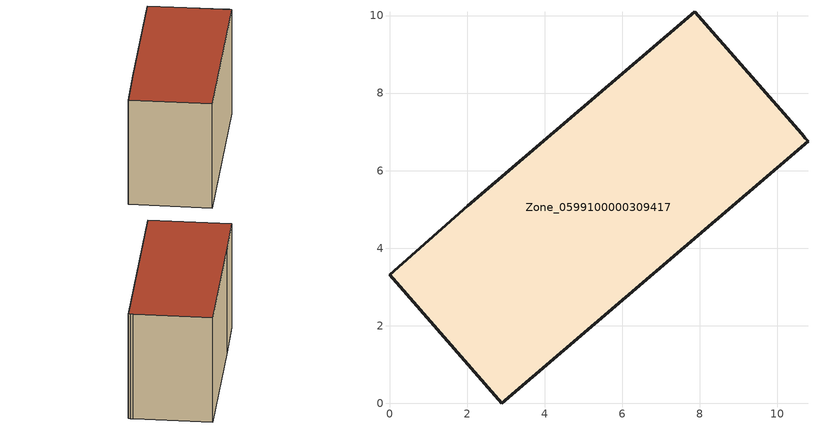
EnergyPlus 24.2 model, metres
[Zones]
Zone_0599100000309417
 floor ground (C_G): 2.9,0 0,3.32 2.02,5.09 7.87,10.1 10.63,6.95 10.72,6.84 10.79,6.76 z0
 wall outside (C_F): 10.79,6.76 10.72,6.84 10.63,6.95 7.87,10.1 2.02,5.09 0,3.32 2.9,0 10.79,6.76 z0:6.24
 roof outside (C_R): 10.63,6.95 7.87,10.1 2.02,5.09 0,3.32 2.9,0 10.79,6.76 10.72,6.84 z6.24
[BUILDING]
Pand.0599100000309417: North Axis=0; Terrain=City; Loads Convergence Tolerance Value=0.04; Temperature Convergence Tolerance Value=0.4; Solar Distribution=FullExterior; Maximum Number of Warmup Days=25; Minimum Number of Warmup Days=1
[Site:Location]
Rotterdam.The.Hague.AP_ZH_NLD Design_Conditions: Latitude=51.96; Longitude=4.45; Time Zone=1; Elevation=-4.5
[SITE:GROUNDTEMPERATURE:BUILDINGSURFACE]
18, 18, 18, 18, 18, 18, 18, 18, 18, 18, 18, 18
[MATERIAL] Thermal Absorptance=0.9; Solar Absorptance=0.7; Visible Absorptance=0.7
Name | Roughness | Thickness | Conductivity | Density | Specific Heat
G.TI.1946 | MediumSmooth | 0.15 | 1 | 540 | 1210
F.TI.1946 | Rough | 0.3 | 0.857143 | 1920 | 840
R.TI.1946 | MediumRough | 0.2 | 0.1 | 1500 | 1000
[CONSTRUCTION]
C_G: G.TI.1946
C_F: F.TI.1946
C_R: R.TI.1946
[ZONE]
Zone_0599100000309417: Type=1; Multiplier=1; Ceiling Height=Autocalculate; Volume=Autocalculate; Floor Area=autocalculate; Part of Total Floor Area=Yes
[ZONEINFILTRATION:DESIGNFLOWRATE]
Infil_Zone_0599100000309417: Zone or ZoneList or Space or SpaceList=Zone_0599100000309417; Schedule=AlwaysOn; Design Flow Rate Calculation Method=Flow/Area; Flow Rate per Floor Area=0.003; Constant Term Coefficient=1; Temperature Term Coefficient=0; Velocity Term Coefficient=0; Velocity Squared Term Coefficient=0
[HVACTEMPLATE:ZONE:IDEALLOADSAIRSYSTEM]
Zone_0599100000309417: Maximum Heating Supply Air Temperature=50; Minimum Cooling Supply Air Temperature=13; Maximum Heating Supply Air Humidity Ratio=0.0156; Minimum Cooling Supply Air Humidity Ratio=0.0077; Heating Limit=NoLimit; Cooling Limit=NoLimit; Dehumidification Control Type=ConstantSensibleHeatRatio; Cooling Sensible Heat Ratio=0.7; Dehumidification Setpoint=60; Humidification Control Type=None; Humidification Setpoint=30; Outdoor Air Method=None; Outdoor Air Flow Rate per Person=0.00944; Outdoor Air Flow Rate per Zone Floor Area=0; Outdoor Air Flow Rate per Zone=0; Demand Controlled Ventilation Type=None; Outdoor Air Economizer Type=NoEconomizer; Heat Recovery Type=None; Sensible Heat Recovery Effectiveness=0.7; Latent Heat Recovery Effectiveness=0.65
[ZONECONTROL:THERMOSTAT]
ThermostatControl_Zone_0599100000309417: Zone or ZoneList=Zone_0599100000309417; Control Type Schedule=DualSetpointControlType; Control 1=Thermostat_Zone_0599100000309417; Temperature Difference Between Cutout And Setpoint=0
[THERMOSTATSETPOINT:DUALSETPOINT]
Thermostat_Zone_0599100000309417: Heating Setpoint Temperature Schedule=HeatingSetpoint_Zone_0599100000309417; Cooling Setpoint Temperature Schedule=CoolingSetpoint_Zone_0599100000309417
[SCHEDULE:COMPACT]
HeatingSetpoint_Zone_0599100000309417: Through: 12/31, For: AllDays, Until: 24:00, 21
CoolingSetpoint_Zone_0599100000309417: Through: 12/31, For: AllDays, Until: 24:00, 24
DualSetpointControlType: Through: 12/31, For: AllDays, Until: 24:00, 4
AlwaysOn: Through: 12/31, For: AllDays, Until: 24:00, 1
